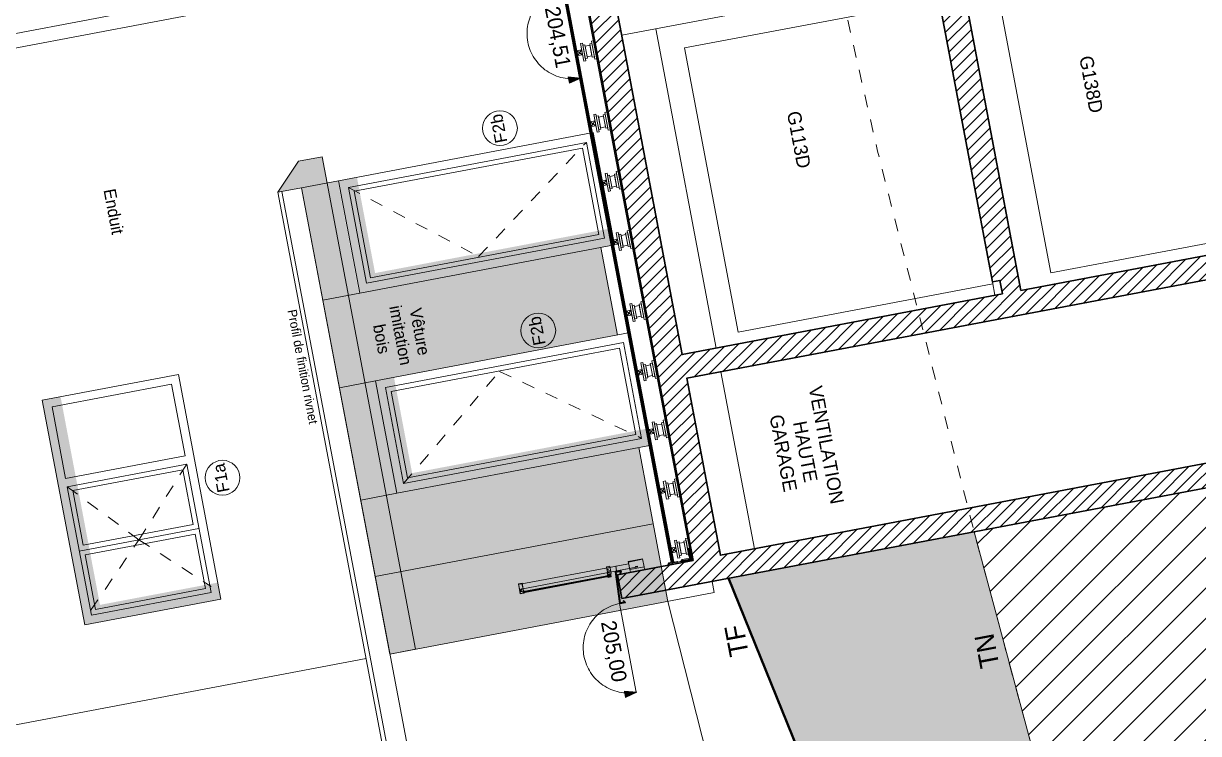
# Model space of a CAD drawing. Header units: centimetres. Extents: x 56941 to 84569, y -27946 to -11680.
# Drawn here: x 58282 to 59257, y -26407 to -25818 of the extents above; entities that cross this region are included whole.
import ezdxf

# ---------------------------------------------------------------- set-up
doc = ezdxf.new("R2010")
doc.units = ezdxf.units.CM
doc.header["$LTSCALE"] = 50.8
doc.header["$PDMODE"] = 1
doc.header["$PDSIZE"] = -2
doc.linetypes.add('Style de ligne -1', pattern=[0.41664, 0.20828, -0.20836])
doc.layers.get('0').update_dxf_attribs({"lineweight": 18})
for name, color, linetype, lineweight in [('0-PROJET-BOIS', 7, 'Continuous', 5), ('0-PROJET-BOIS PANNEAUX FACADE', 7, 'Continuous', 5), ('0-PROJET-COTATIONS', 7, 'Continuous', 13), ('0-PROJET-DESSINS CRÉES', 7, 'Continuous', 9), ('0-PROJET-EP', 7, 'Continuous', 5), ('0-PROJET-Garde corps', 7, 'Continuous', 5), ('0-PROJET-ISOLATION', 7, 'Continuous', 13), ('0-PROJET-MENUISERIES EXT', 7, 'Continuous', 5), ('0-PROJET-MUR BETON', 7, 'Continuous', 35), ('0-PROJET-NGF', 7, 'Continuous', 5), ('0-PROJET-TEXTE', 7, 'Continuous', 5), ('Général', 7, 'Continuous', 5)]:
    doc.layers.add(name, color=color, linetype=linetype, lineweight=lineweight)
doc.styles.add('Futura Std Book', font='Futura Std Book')
doc.styles.add('Geneva', font='Geneva')
doc.styles.add('Helvetica', font='Helvetica')
doc.dimstyles.new('IS', dxfattribs={"dimtxt": 10.08724, "dimasz": 5.007446, "dimexe": 2, "dimexo": 10, "dimgap": 3, "dimtad": 1, "dimdec": 1, "dimtxsty": 'Helvetica', "dimblk": 'DOT', "dimblk1": 'DOT', "dimblk2": 'DOT', "dimcen": 0, "dimdle": 10, "dimazin": 0, "dimtfac": 0.8, "dimtdec": 1, "dimtix": 1, "dimtmove": 0, "dimatfit": 0, "dimldrblk": 'VW_FILLEDARROW-1', "dimfxl": 0, "dimfrac": 2, "dimtolj": 1, "dimarcsym": 0})

# ---------------------------------------------------------------- blocks, each defined once
blk = doc.blocks.new('Groupe-10-1')
at = {"layer": '0-PROJET-EP', "color": 7, "linetype": 'Continuous', "lineweight": 13, "flags": 128}
for points in [[(19814.34, -47859.38), (19811.55, -47844.64), (19903.64, -47827.2), (19906.43, -47841.94)], [(19811.18, -47861.74), (19807.83, -47844.05), (19809.69, -47843.7), (19813.04, -47861.38)], [(19812.9, -47860.65), (19809.85, -47844.51), (19822.42, -47842.13), (19825.48, -47858.27)], [(19049.41, -48014.42), (19042.9, -47980.03), (19067.46, -47975.38), (19073.97, -48009.77)]]:
    blk.add_lwpolyline(points, close=True, dxfattribs=at)
at = {"layer": '0-PROJET-EP', "color": 7, "linetype": 'Continuous', "lineweight": 5, "flags": 128}
blk.add_lwpolyline([(19071.83, -47998.47), (19069.6, -47986.68), (19903.92, -47828.68), (19906.15, -47840.47)], close=True, dxfattribs=at)
blk = doc.blocks.new('PORTE FENETRE TYPE')
at = {"layer": '0-PROJET-DESSINS CRÉES', "color": 7, "linetype": 'Style de ligne -1', "lineweight": 13}
for p, q in [((88, -7), (11.5, -102.5)), ((11.5, -102.5), (88, -208))]:
    blk.add_line(p, q, dxfattribs=at)
at = {"layer": '0-PROJET-MENUISERIES EXT', "color": 7, "linetype": 'Continuous', "lineweight": 13, "flags": 128}
for points in [[(95, 0), (95, -215), (0, -215), (0, 0)], [(88, -7), (88, -208), (7, -208), (7, -7)], [(84, -11), (84, -204), (11, -204), (11, -11)]]:
    blk.add_lwpolyline(points, close=True, dxfattribs=at)
blk = doc.blocks.new('_DOT')
at = {"color": 0, "linetype": 'ByBlock', "lineweight": -2}
blk.add_line((-0.5, 0), (-1, 0), dxfattribs=at)
at = {"color": 0, "linetype": 'ByBlock', "const_width": 0.5}
blk.add_lwpolyline([(-0.25, 0, 1), (0.25, 0, 1)], format="xyb", close=True, dxfattribs=at)
blk = doc.blocks.new('*D47')
at = {"layer": '0-PROJET-COTATIONS', "color": 0, "linetype": 'Continuous', "lineweight": -2}
for p, q in [((58861.96, -26454.68), (58864.19, -26466.47)), ((58858.9, -26465.44), (58276.19, -26575.79)), ((58269.41, -26566.89), (58271.64, -26578.68))]:
    blk.add_line(p, q, dxfattribs=at)
at = {"layer": 'Defpoints', "color": 0}
for p in [(58832, -26296.49), (58239.13, -26407.01), (58271.27, -26576.72)]:
    blk.add_point(p, dxfattribs=at)
at = {"layer": '0-PROJET-COTATIONS', "color": 0, "lineweight": -2, "xscale": 5.007446289062499, "yscale": 5.007446289062499, "zscale": 5.007446289062499}
for p, rotation in [((58863.82, -26464.5), 10.72359474389045), ((58271.27, -26576.72), 190.7235947438905)]:
    blk.add_blockref('_DOT', p, dxfattribs=dict(at, rotation=rotation))
at = {"layer": '0-PROJET-COTATIONS', "color": 0, "lineweight": 5, "insert": (58566.05, -26512.71), "char_height": 10.087, "attachment_point": 5, "rotation": 10.72359, "style": 'Helvetica'}
blk.add_mtext('\\A1;603', dxfattribs=at)
blk = doc.blocks.new('VW_FILLEDARROW-1')
at = {"linetype": 'Continuous', "lineweight": 0}
blk.add_hatch(color=0, dxfattribs=at).paths.add_polyline_path([(-2, 0.54), (0, 0), (-2, -0.54)])
at = {"color": 0, "linetype": 'Continuous', "lineweight": 5, "flags": 128}
blk.add_lwpolyline([(-2, 0.54), (0, 0), (-2, -0.54)], close=True, dxfattribs=at)
blk = doc.blocks.new('*D52')
at = {"layer": '0-PROJET-COTATIONS', "color": 0, "linetype": 'Continuous', "lineweight": -2}
for p, q in [((58590.31, -26469.48), (58592.55, -26481.27)), ((58587.26, -26480.24), (58269.49, -26540.42)), ((58262.71, -26531.52), (58264.95, -26543.31))]:
    blk.add_line(p, q, dxfattribs=at)
at = {"layer": 'Defpoints', "color": 0}
for p in [(58236.66, -26393.97), (58579.52, -26412.49), (58264.57, -26541.35)]:
    blk.add_point(p, dxfattribs=at)
at = {"layer": '0-PROJET-COTATIONS', "color": 0, "lineweight": -2, "xscale": 5.007446289062499, "yscale": 5.007446289062499, "zscale": 5.007446289062499}
for p, rotation in [((58592.18, -26479.31), 10.72359474389055), ((58264.57, -26541.35), 190.7235947438905)]:
    blk.add_blockref('_DOT', p, dxfattribs=dict(at, rotation=rotation))
at = {"layer": '0-PROJET-COTATIONS', "color": 0, "lineweight": 5, "insert": (58426.88, -26502.42), "char_height": 10.087, "attachment_point": 5, "rotation": 10.72359, "style": 'Helvetica'}
blk.add_mtext('\\A1;333', dxfattribs=at)
blk = doc.blocks.new('*D69')
at = {"layer": '0-PROJET-COTATIONS', "color": 0, "linetype": 'Continuous', "lineweight": -2}
for p, q in [((58869.27, -26493.28), (58871.5, -26505.07)), ((58866.21, -26504.03), (57990.01, -26669.97)), ((57983.23, -26661.07), (57985.47, -26672.86))]:
    blk.add_line(p, q, dxfattribs=at)
at = {"layer": 'Defpoints', "color": 0}
for p in [(57898.57, -26214.01), (58837.4, -26324.98), (57985.09, -26670.9)]:
    blk.add_point(p, dxfattribs=at)
at = {"layer": '0-PROJET-COTATIONS', "color": 0, "lineweight": -2, "xscale": 5.007446289062499, "yscale": 5.007446289062499, "zscale": 5.007446289062499}
for p, rotation in [((58871.13, -26503.1), 10.72359474389039), ((57985.09, -26670.9), 190.7235947438904)]:
    blk.add_blockref('_DOT', p, dxfattribs=dict(at, rotation=rotation))
at = {"layer": '0-PROJET-COTATIONS', "color": 0, "lineweight": 5, "insert": (58426.62, -26579.1), "char_height": 10.087, "attachment_point": 5, "rotation": 10.72359, "style": 'Helvetica'}
blk.add_mtext('\\A1;902', dxfattribs=at)
blk = doc.blocks.new('Groupe-58-1')
at = {"layer": '0-PROJET-TEXTE', "color": 7, "linetype": 'Continuous', "lineweight": 5}
blk.add_circle((19630.61, -48281.88), 14.45, dxfattribs=at)
at = {"layer": '0-PROJET-TEXTE', "color": 7, "insert": (19626.71, -48294.99), "char_height": 10.087, "attachment_point": 1, "rotation": 100.72359, "line_spacing_factor": 0.834288, "style": 'Helvetica'}
blk.add_mtext('F1a', dxfattribs=at)
blk = doc.blocks.new('Groupe-61-1')
at = {"layer": '0-PROJET-TEXTE', "color": 7, "linetype": 'Continuous', "lineweight": 5}
blk.add_circle((19892.7, -48159.69), 14.41, dxfattribs=at)
at = {"layer": '0-PROJET-TEXTE', "color": 7, "insert": (19888.94, -48172.89), "char_height": 10.087, "attachment_point": 1, "rotation": 100.72359, "line_spacing_factor": 0.834288, "style": 'Helvetica'}
blk.add_mtext('F2b', dxfattribs=at)
blk = doc.blocks.new('Groupe-62-1')
at = {"layer": '0-PROJET-TEXTE', "color": 7, "linetype": 'Continuous', "lineweight": 5}
blk.add_circle((19860.89, -47991.71), 14.41, dxfattribs=at)
at = {"layer": '0-PROJET-TEXTE', "color": 7, "insert": (19857.13, -48004.91), "char_height": 10.087, "attachment_point": 1, "rotation": 100.72359, "line_spacing_factor": 0.834288, "style": 'Helvetica'}
blk.add_mtext('F2b', dxfattribs=at)
blk = doc.blocks.new('Groupe-80-1')
at = {"layer": '0-PROJET-COTATIONS', "color": 7}
for name in ['Groupe-62-1', 'Groupe-61-1']:
    blk.add_blockref(name, (0, 0), dxfattribs=at)
at = {"layer": '0-PROJET-TEXTE', "color": 7}
blk.add_blockref('Groupe-58-1', (0, 0), dxfattribs=at)
blk = doc.blocks.new('FENETRE TYPE')
at = {"layer": '0-PROJET-DESSINS CRÉES', "color": 7, "linetype": 'Style de ligne -1', "lineweight": 5}
for p, q in [((8.95, -7), (59.23, -57.3)), ((59.23, -57.3), (113.45, -7)), ((59.23, -57.3), (9.82, -108.87)), ((113.45, -108), (59.23, -57.3))]:
    blk.add_line(p, q, dxfattribs=at)
at = {"layer": '0-PROJET-DESSINS CRÉES', "color": 7, "linetype": 'Continuous', "lineweight": 13}
for p, q in [((59.23, -6.8), (59.23, -107.8)), ((113.45, -108), (113.45, -7)), ((120.45, -7), (120.45, -108)), ((55.2, -104), (55.2, -11)), ((63.35, -104), (63.35, -11))]:
    blk.add_line(p, q, dxfattribs=at)
at = {"layer": '0-PROJET-DESSINS CRÉES', "color": 7, "linetype": 'Continuous', "lineweight": 13, "flags": 128}
blk.add_lwpolyline([(-1.98, 0), (188.02, 0), (188.02, -115), (-1.98, -115)], close=True, dxfattribs=at)
for points in [[(113.45, -108), (5.02, -108), (5.02, -7), (113.45, -7)], [(120.45, -7), (181.02, -7), (181.02, -108), (120.45, -108)], [(55.2, -104), (9.02, -104), (9.02, -11), (55.2, -11)], [(63.35, -11), (109.45, -11), (109.45, -104), (63.35, -104)]]:
    blk.add_lwpolyline(points, dxfattribs=at)
blk = doc.blocks.new('Groupe-109-1')
at = {"layer": '0-PROJET-DESSINS CRÉES', "lineweight": 5, "flags": 128}
for points in [[(19930.37, -47936.09), (19927.58, -47921.36), (19929.27, -47921.04), (19932.06, -47935.77)], [(19931.71, -47933.93), (19929.62, -47922.88), (19931.35, -47922.55), (19933.44, -47933.6)], [(19933.23, -47932.5), (19931.56, -47923.66), (19935.57, -47922.9), (19937.24, -47931.74)], [(19937.5, -47932.84), (19935.4, -47921.78), (19937.14, -47921.45), (19939.23, -47932.51)], [(19939.58, -47934.35), (19936.79, -47919.61), (19938.48, -47919.29), (19941.27, -47934.03)]]:
    blk.add_lwpolyline(points, close=True, dxfattribs=at)
blk = doc.blocks.new('Groupe-110-1')
at = {"layer": '0-PROJET-DESSINS CRÉES', "color": 7, "linetype": 'Continuous', "lineweight": 13}
for p, q in [((19929.34, -47930.69), (19924.67, -47927.5)), ((19928.6, -47926.76), (19925.41, -47931.43))]:
    blk.add_line(p, q, dxfattribs=at)
at = {"layer": '0-PROJET-DESSINS CRÉES', "color": 7, "linetype": 'Continuous', "lineweight": 13, "flags": 128}
blk.add_lwpolyline([(19925.41, -47931.43), (19924.67, -47927.5), (19928.6, -47926.76), (19929.34, -47930.69)], close=True, dxfattribs=at)
blk = doc.blocks.new('Groupe-111-1')
at = {"layer": '0-PROJET-DESSINS CRÉES', "lineweight": 5, "flags": 128}
for points in [[(19941.53, -47995.05), (19938.74, -47980.31), (19940.43, -47979.99), (19943.22, -47994.73)], [(19942.87, -47992.88), (19940.78, -47981.83), (19942.51, -47981.5), (19944.61, -47992.56)], [(19944.4, -47991.45), (19942.72, -47982.61), (19946.73, -47981.85), (19948.41, -47990.69)], [(19948.66, -47991.79), (19946.57, -47980.73), (19948.3, -47980.41), (19950.39, -47991.46)], [(19950.74, -47993.3), (19947.95, -47978.56), (19949.64, -47978.24), (19952.43, -47992.98)]]:
    blk.add_lwpolyline(points, close=True, dxfattribs=at)
blk = doc.blocks.new('Groupe-112-1')
at = {"layer": '0-PROJET-DESSINS CRÉES', "color": 7, "linetype": 'Continuous', "lineweight": 13}
for p, q in [((19940.51, -47989.64), (19935.83, -47986.46)), ((19939.76, -47985.71), (19936.58, -47990.39))]:
    blk.add_line(p, q, dxfattribs=at)
at = {"layer": '0-PROJET-DESSINS CRÉES', "color": 7, "linetype": 'Continuous', "lineweight": 13, "flags": 128}
blk.add_lwpolyline([(19936.58, -47990.39), (19935.83, -47986.46), (19939.76, -47985.71), (19940.51, -47989.64)], close=True, dxfattribs=at)
blk = doc.blocks.new('Groupe-113-1')
at = {"layer": '0-PROJET-DESSINS CRÉES', "lineweight": 5, "flags": 128}
for points in [[(19950.84, -48044.17), (19948.05, -48029.43), (19949.73, -48029.11), (19952.52, -48043.85)], [(19952.18, -48042.01), (19950.08, -48030.96), (19951.82, -48030.63), (19953.91, -48041.68)], [(19953.7, -48040.58), (19952.03, -48031.73), (19956.04, -48030.98), (19957.71, -48039.82)], [(19957.96, -48040.92), (19955.87, -48029.86), (19957.61, -48029.53), (19959.7, -48040.59)], [(19960.05, -48042.43), (19957.26, -48027.69), (19958.95, -48027.37), (19961.74, -48042.11)]]:
    blk.add_lwpolyline(points, close=True, dxfattribs=at)
blk = doc.blocks.new('Groupe-114-1')
at = {"layer": '0-PROJET-DESSINS CRÉES', "color": 7, "linetype": 'Continuous', "lineweight": 13}
for p, q in [((19949.81, -48038.77), (19945.14, -48035.58)), ((19949.07, -48034.84), (19945.88, -48039.51))]:
    blk.add_line(p, q, dxfattribs=at)
at = {"layer": '0-PROJET-DESSINS CRÉES', "color": 7, "linetype": 'Continuous', "lineweight": 13, "flags": 128}
blk.add_lwpolyline([(19945.88, -48039.51), (19945.14, -48035.58), (19949.07, -48034.84), (19949.81, -48038.77)], close=True, dxfattribs=at)
blk = doc.blocks.new('Groupe-115-1')
at = {"layer": '0-PROJET-DESSINS CRÉES', "lineweight": 5, "flags": 128}
for points in [[(19960.14, -48093.3), (19957.35, -48078.56), (19959.04, -48078.24), (19961.83, -48092.98)], [(19961.48, -48091.14), (19959.39, -48080.08), (19961.12, -48079.76), (19963.21, -48090.81)], [(19963, -48089.7), (19961.33, -48080.86), (19965.34, -48080.1), (19967.01, -48088.95)], [(19967.27, -48090.04), (19965.17, -48078.99), (19966.91, -48078.66), (19969, -48089.71)], [(19969.35, -48091.56), (19966.56, -48076.82), (19968.25, -48076.5), (19971.04, -48091.24)]]:
    blk.add_lwpolyline(points, close=True, dxfattribs=at)
blk = doc.blocks.new('Groupe-116-1')
at = {"layer": '0-PROJET-DESSINS CRÉES', "color": 7, "linetype": 'Continuous', "lineweight": 13}
for p, q in [((19959.12, -48087.9), (19954.44, -48084.71)), ((19958.37, -48083.97), (19955.19, -48088.64))]:
    blk.add_line(p, q, dxfattribs=at)
at = {"layer": '0-PROJET-DESSINS CRÉES', "color": 7, "linetype": 'Continuous', "lineweight": 13, "flags": 128}
blk.add_lwpolyline([(19955.19, -48088.64), (19954.44, -48084.71), (19958.37, -48083.97), (19959.12, -48087.9)], close=True, dxfattribs=at)
blk = doc.blocks.new('Groupe-117-1')
at = {"layer": '0-PROJET-DESSINS CRÉES', "lineweight": 5, "flags": 128}
for points in [[(19971.3, -48152.25), (19968.51, -48137.51), (19970.2, -48137.19), (19972.99, -48151.93)], [(19972.64, -48150.09), (19970.55, -48139.04), (19972.29, -48138.71), (19974.38, -48149.76)], [(19974.17, -48148.66), (19972.5, -48139.81), (19976.5, -48139.05), (19978.18, -48147.9)], [(19978.43, -48148.99), (19976.34, -48137.94), (19978.07, -48137.61), (19980.17, -48148.67)], [(19980.51, -48150.51), (19977.72, -48135.77), (19979.41, -48135.45), (19982.2, -48150.19)]]:
    blk.add_lwpolyline(points, close=True, dxfattribs=at)
blk = doc.blocks.new('Groupe-118-1')
at = {"layer": '0-PROJET-DESSINS CRÉES', "color": 7, "linetype": 'Continuous', "lineweight": 13}
for p, q in [((19970.28, -48146.85), (19965.61, -48143.66)), ((19969.54, -48142.92), (19966.35, -48147.59))]:
    blk.add_line(p, q, dxfattribs=at)
at = {"layer": '0-PROJET-DESSINS CRÉES', "color": 7, "linetype": 'Continuous', "lineweight": 13, "flags": 128}
blk.add_lwpolyline([(19966.35, -48147.59), (19965.61, -48143.66), (19969.54, -48142.92), (19970.28, -48146.85)], close=True, dxfattribs=at)
blk = doc.blocks.new('Groupe-119-1')
at = {"layer": '0-PROJET-DESSINS CRÉES', "lineweight": 5, "flags": 128}
for points in [[(19980.61, -48201.38), (19977.82, -48186.64), (19979.51, -48186.32), (19982.3, -48201.06)], [(19981.95, -48199.22), (19979.86, -48188.16), (19981.59, -48187.83), (19983.68, -48198.89)], [(19983.47, -48197.78), (19981.8, -48188.94), (19985.81, -48188.18), (19987.48, -48197.02)], [(19987.74, -48198.12), (19985.64, -48187.07), (19987.38, -48186.74), (19989.47, -48197.79)], [(19989.82, -48199.63), (19987.03, -48184.9), (19988.72, -48184.58), (19991.51, -48199.32)]]:
    blk.add_lwpolyline(points, close=True, dxfattribs=at)
blk = doc.blocks.new('Groupe-120-1')
at = {"layer": '0-PROJET-DESSINS CRÉES', "color": 7, "linetype": 'Continuous', "lineweight": 13}
for p, q in [((19979.58, -48195.97), (19974.91, -48192.79)), ((19978.84, -48192.04), (19975.65, -48196.72))]:
    blk.add_line(p, q, dxfattribs=at)
at = {"layer": '0-PROJET-DESSINS CRÉES', "color": 7, "linetype": 'Continuous', "lineweight": 13, "flags": 128}
blk.add_lwpolyline([(19975.65, -48196.72), (19974.91, -48192.79), (19978.84, -48192.04), (19979.58, -48195.97)], close=True, dxfattribs=at)
blk = doc.blocks.new('Groupe-121-1')
at = {"layer": '0-PROJET-DESSINS CRÉES', "lineweight": 5, "flags": 128}
for points in [[(19989.91, -48250.51), (19987.12, -48235.77), (19988.81, -48235.45), (19991.6, -48250.19)], [(19991.25, -48248.34), (19989.16, -48237.29), (19990.89, -48236.96), (19992.99, -48248.01)], [(19992.78, -48246.91), (19991.1, -48238.07), (19995.11, -48237.31), (19996.78, -48246.15)], [(19997.04, -48247.25), (19994.95, -48236.19), (19996.68, -48235.87), (19998.77, -48246.92)], [(19999.12, -48248.76), (19996.33, -48234.02), (19998.02, -48233.7), (20000.81, -48248.44)]]:
    blk.add_lwpolyline(points, close=True, dxfattribs=at)
blk = doc.blocks.new('Groupe-122-1')
at = {"layer": '0-PROJET-DESSINS CRÉES', "color": 7, "linetype": 'Continuous', "lineweight": 13}
for p, q in [((19988.89, -48245.1), (19984.21, -48241.92)), ((19988.14, -48241.17), (19984.96, -48245.85))]:
    blk.add_line(p, q, dxfattribs=at)
at = {"layer": '0-PROJET-DESSINS CRÉES', "color": 7, "linetype": 'Continuous', "lineweight": 13, "flags": 128}
blk.add_lwpolyline([(19984.96, -48245.85), (19984.21, -48241.92), (19988.14, -48241.17), (19988.89, -48245.1)], close=True, dxfattribs=at)
blk = doc.blocks.new('Groupe-123-1')
at = {"layer": '0-PROJET-DESSINS CRÉES', "lineweight": 5, "flags": 128}
for points in [[(19999.21, -48299.63), (19996.42, -48284.89), (19998.11, -48284.57), (20000.9, -48299.31)], [(20000.55, -48297.47), (19998.46, -48286.42), (20000.2, -48286.09), (20002.29, -48297.14)], [(20006.34, -48296.37), (20004.25, -48285.32), (20005.98, -48284.99), (20008.08, -48296.05)], [(20008.43, -48297.89), (20005.64, -48283.15), (20007.33, -48282.83), (20010.11, -48297.57)], [(20002.08, -48296.04), (20000.41, -48287.19), (20004.41, -48286.43), (20006.09, -48295.28)]]:
    blk.add_lwpolyline(points, close=True, dxfattribs=at)
blk = doc.blocks.new('Groupe-124-1')
at = {"layer": '0-PROJET-DESSINS CRÉES', "color": 7, "linetype": 'Continuous', "lineweight": 13}
for p, q in [((19998.19, -48294.23), (19993.52, -48291.04)), ((19997.45, -48290.3), (19994.26, -48294.97))]:
    blk.add_line(p, q, dxfattribs=at)
at = {"layer": '0-PROJET-DESSINS CRÉES', "color": 7, "linetype": 'Continuous', "lineweight": 13, "flags": 128}
blk.add_lwpolyline([(19994.26, -48294.97), (19993.52, -48291.04), (19997.45, -48290.3), (19998.19, -48294.23)], close=True, dxfattribs=at)
blk = doc.blocks.new('Groupe-125-1')
at = {"layer": '0-PROJET-DESSINS CRÉES', "lineweight": 5, "flags": 128}
for points in [[(20008.52, -48348.76), (20005.73, -48334.02), (20007.42, -48333.7), (20010.21, -48348.44)], [(20015.65, -48345.5), (20013.55, -48334.45), (20015.29, -48334.12), (20017.38, -48345.17)], [(20017.73, -48347.02), (20014.94, -48332.28), (20016.63, -48331.96), (20019.42, -48346.7)], [(20009.86, -48346.6), (20007.77, -48335.54), (20009.5, -48335.21), (20011.59, -48346.27)], [(20011.38, -48345.16), (20009.71, -48336.32), (20013.72, -48335.56), (20015.39, -48344.4)]]:
    blk.add_lwpolyline(points, close=True, dxfattribs=at)
blk = doc.blocks.new('Groupe-126-1')
at = {"layer": '0-PROJET-DESSINS CRÉES', "color": 7, "linetype": 'Continuous', "lineweight": 13}
for p, q in [((20007.49, -48343.35), (20002.82, -48340.17)), ((20006.75, -48339.42), (20003.56, -48344.1))]:
    blk.add_line(p, q, dxfattribs=at)
at = {"layer": '0-PROJET-DESSINS CRÉES', "color": 7, "linetype": 'Continuous', "lineweight": 13, "flags": 128}
blk.add_lwpolyline([(20003.56, -48344.1), (20002.82, -48340.17), (20006.75, -48339.42), (20007.49, -48343.35)], close=True, dxfattribs=at)
blk = doc.blocks.new('Groupe-127-1')
at = {"layer": '0-PROJET-Garde corps', "color": 7, "linetype": 'Continuous', "lineweight": 5}
for p, q in [((19973.76, -48355.62), (19973.85, -48356.09)), ((19974.59, -48355.46), (19974.68, -48355.93))]:
    blk.add_line(p, q, dxfattribs=at)
at = {"layer": '0-PROJET-Garde corps', "color": 7, "linetype": 'Continuous', "lineweight": 5, "flags": 128}
for points in [[(19975.35, -48355.81), (19975.37, -48355.92), (19973.19, -48356.33), (19973.17, -48356.22)], [(19975.03, -48355.38), (19975.12, -48355.85), (19973.4, -48356.18), (19973.31, -48355.7)]]:
    blk.add_lwpolyline(points, close=True, dxfattribs=at)
blk = doc.blocks.new('Groupe-128-1')
at = {"layer": '0-PROJET-Garde corps', "color": 7}
blk.add_blockref('Groupe-127-1', (0, 0), dxfattribs=at)
blk = doc.blocks.new('Groupe-129-1')
at = {"layer": '0-PROJET-Garde corps', "color": 7, "linetype": 'Continuous', "lineweight": 5, "flags": 128}
for points in [[(19877.38, -48376.47), (19876.15, -48369.99), (19879.29, -48369.39), (19880.52, -48375.88)], [(19877.54, -48376.24), (19876.38, -48370.15), (19879.14, -48369.63), (19880.29, -48375.72)]]:
    blk.add_lwpolyline(points, close=True, dxfattribs=at)
blk = doc.blocks.new('Groupe-130-1')
at = {"layer": '0-PROJET-DESSINS CRÉES', "color": 7, "linetype": 'Continuous', "lineweight": 13, "flags": 128}
for points in [[(19950.61, -48364.43), (19953.01, -48363.97), (19952.68, -48362.2), (19950.27, -48362.66), (19949.91, -48360.74), (19951.35, -48360.47)], [(19950.64, -48364.63), (19953.25, -48364.13), (19952.84, -48361.97), (19950.43, -48362.43), (19950.14, -48360.9), (19951.39, -48360.67)]]:
    blk.add_lwpolyline(points, dxfattribs=at)
at = {"layer": '0-PROJET-Garde corps', "color": 8, "linetype": 'Continuous', "lineweight": 5}
for p, q in [((19967.45, -48351.87), (19979.24, -48349.63)), ((19952.6, -48362.89), (19880.1, -48376.62)), ((19952.65, -48363.13), (19880.15, -48376.87)), ((19952.7, -48363.38), (19880.2, -48377.11)), ((19949.95, -48359.52), (19952.74, -48359)), ((19950.07, -48360.15), (19952.86, -48359.62))]:
    blk.add_line(p, q, dxfattribs=at)
at = {"layer": '0-PROJET-Garde corps', "color": 7, "linetype": 'Continuous', "lineweight": 5}
blk.add_line((19880.71, -48377.67), (19881.43, -48377.16), dxfattribs=at)
at = {"layer": '0-PROJET-Garde corps', "color": 7, "linetype": 'Continuous', "lineweight": 13, "flags": 128}
for points in [[(19967.73, -48353.3), (19968.47, -48357.23), (19957.66, -48359.27), (19956.92, -48355.34)], [(19950.61, -48364.43), (19950.64, -48364.63), (19953.25, -48364.13), (19952.84, -48361.97), (19950.43, -48362.43), (19950.14, -48360.9), (19951.39, -48360.67), (19951.35, -48360.47), (19949.91, -48360.74), (19950.27, -48362.66), (19952.68, -48362.2), (19953.01, -48363.97)], [(19980.41, -48355.97), (19980.82, -48358.15), (19969.07, -48360.38), (19968.65, -48358.2)]]:
    blk.add_lwpolyline(points, close=True, dxfattribs=at)
at = {"layer": '0-PROJET-Garde corps', "color": 7, "linetype": 'Continuous', "lineweight": 5, "flags": 128}
for points in [[(19979.18, -48349.28), (19980.44, -48355.97), (19968.65, -48358.2), (19967.39, -48351.52)], [(19880.24, -48377.36), (19880.06, -48376.37), (19952.56, -48362.64), (19952.74, -48363.63)], [(19950.4, -48361.92), (19949.24, -48355.79), (19952.03, -48355.27), (19953.19, -48361.39)], [(19877.47, -48375.9), (19877.44, -48375.73), (19878.29, -48375.57), (19878.14, -48374.81), (19878.86, -48374.19), (19878.98, -48374.33), (19878.34, -48374.88), (19878.5, -48375.71)]]:
    blk.add_lwpolyline(points, close=True, dxfattribs=at)
for points in [[(19877.24, -48370.2), (19877.68, -48370.35), (19957.66, -48355.2)], [(19878.08, -48374.58), (19878.43, -48374.28), (19975.37, -48355.92)], [(19949.55, -48363.18), (19950.27, -48362.66), (19952.68, -48362.2), (19953.01, -48363.97), (19950.61, -48364.43), (19949.75, -48364.18)], [(19949.96, -48363.13), (19950.35, -48362.85), (19952.52, -48362.44), (19952.78, -48363.81), (19950.61, -48364.22), (19950.18, -48364.1)], [(19881.43, -48377.16), (19880.71, -48377.67), (19877.71, -48378.24), (19877.38, -48376.47), (19880.38, -48375.91), (19881.24, -48376.15)], [(19881.02, -48377.21), (19880.63, -48377.49), (19877.87, -48378.01), (19877.61, -48376.63), (19880.37, -48376.11), (19880.8, -48376.23)]]:
    blk.add_lwpolyline(points, dxfattribs=at)
at = {"layer": '0-PROJET-Garde corps', "color": 7, "linetype": 'Continuous', "lineweight": 5}
blk.add_circle((19950.5, -48357.94), 0.288, dxfattribs=at)
at = {"layer": '0-PROJET-DESSINS CRÉES', "color": 7}
blk.add_blockref('Groupe-128-1', (0, 0), dxfattribs=at)
at = {"layer": '0-PROJET-Garde corps', "color": 7}
blk.add_blockref('Groupe-129-1', (0, 0), dxfattribs=at)
blk = doc.blocks.new('Groupe-346-1')
at = {"layer": '0-PROJET-NGF', "linetype": 'Continuous', "lineweight": 0}
blk.add_hatch(color=7, dxfattribs=at).paths.add_polyline_path([(19917.53, -47949.18), (19927.85, -47950.08), (19918.47, -47954.46)])
at = {"layer": '0-PROJET-NGF', "color": 7, "lineweight": 5, "flags": 128}
blk.add_lwpolyline([(19927.85, -47950.08), (19926.03, -47950.38), (19924.2, -47950.59), (19922.36, -47950.71), (19920.52, -47950.74), (19918.68, -47950.68), (19916.85, -47950.52), (19915.02, -47950.28), (19913.21, -47949.95), (19911.41, -47949.53), (19909.64, -47949.02), (19907.9, -47948.43), (19906.19, -47947.75), (19904.51, -47946.99), (19902.87, -47946.15), (19901.28, -47945.23), (19899.73, -47944.23), (19898.24, -47943.15), (19896.8, -47942.01), (19895.41, -47940.79), (19894.09, -47939.51), (19892.83, -47938.16), (19891.64, -47936.76), (19890.52, -47935.3), (19889.48, -47933.78), (19888.5, -47932.22), (19887.61, -47930.6), (19886.8, -47928.95), (19886.07, -47927.26), (19885.42, -47925.54), (19884.86, -47923.78), (19884.38, -47922), (19884, -47920.2), (19883.7, -47918.39), (19883.49, -47916.56), (19883.37, -47914.72), (19883.34, -47912.88), (19883.4, -47911.04), (19883.56, -47909.2), (19883.8, -47907.38), (19884.13, -47905.56), (19884.55, -47903.77), (19885.06, -47902), (19885.65, -47900.26), (19886.33, -47898.55), (19887.09, -47896.87), (19887.93, -47895.23), (19888.85, -47893.64), (19889.85, -47892.09), (19890.93, -47890.59), (19892.07, -47889.15), (19893.29, -47887.77), (19894.57, -47886.45), (19895.92, -47885.19), (19897.32, -47884), (19898.78, -47882.88), (19900.3, -47881.83), (19901.86, -47880.86), (19903.48, -47879.97), (19905.13, -47879.15), (19906.82, -47878.42), (19908.54, -47877.78), (19910.3, -47877.21), (19912.08, -47876.74), (19913.88, -47876.35)], dxfattribs=at)
at = {"layer": '0-PROJET-NGF', "color": 7, "linetype": 'Continuous', "lineweight": 5, "flags": 128}
blk.add_lwpolyline([(19917.53, -47949.18), (19927.85, -47950.08), (19918.47, -47954.46)], close=True, dxfattribs=at)
at = {"layer": '0-PROJET-NGF', "color": 7, "insert": (19910.38, -47889.65), "char_height": 12.586, "attachment_point": 1, "rotation": 280.7296, "line_spacing_factor": 0.962448, "style": 'Futura Std Book'}
blk.add_mtext('204,51', dxfattribs=at)
blk = doc.blocks.new('Groupe-357-1')
at = {"layer": '0-PROJET-NGF', "linetype": 'Continuous', "lineweight": 0}
blk.add_hatch(color=7, dxfattribs=at).paths.add_polyline_path([(19964.13, -48459.01), (19974.45, -48459.91), (19965.06, -48464.28)])
at = {"layer": '0-PROJET-NGF', "color": 7, "lineweight": 5, "flags": 128}
blk.add_lwpolyline([(19974.45, -48459.91), (19972.63, -48460.21), (19970.8, -48460.42), (19968.96, -48460.53), (19967.12, -48460.56), (19965.28, -48460.5), (19963.44, -48460.35), (19961.62, -48460.11), (19959.81, -48459.78), (19958.01, -48459.36), (19956.24, -48458.85), (19954.5, -48458.25), (19952.79, -48457.58), (19951.11, -48456.81), (19949.47, -48455.97), (19947.88, -48455.05), (19946.33, -48454.05), (19944.84, -48452.98), (19943.39, -48451.83), (19942.01, -48450.61), (19940.69, -48449.33), (19939.43, -48447.99), (19938.24, -48446.58), (19937.12, -48445.12), (19936.07, -48443.6), (19935.1, -48442.04), (19934.21, -48440.43), (19933.4, -48438.78), (19932.66, -48437.09), (19932.02, -48435.36), (19931.46, -48433.61), (19930.98, -48431.83), (19930.59, -48430.03), (19930.3, -48428.21), (19930.09, -48426.38), (19929.97, -48424.54), (19929.94, -48422.7), (19930, -48420.86), (19930.15, -48419.03), (19930.4, -48417.2), (19930.73, -48415.39), (19931.15, -48413.59), (19931.65, -48411.82), (19932.25, -48410.08), (19932.93, -48408.37), (19933.69, -48406.69), (19934.53, -48405.05), (19935.45, -48403.46), (19936.45, -48401.91), (19937.53, -48400.42), (19938.67, -48398.98), (19939.89, -48397.59), (19941.17, -48396.27), (19942.51, -48395.01), (19943.92, -48393.82), (19945.38, -48392.7), (19946.9, -48391.66), (19948.46, -48390.68), (19950.07, -48389.79), (19951.73, -48388.98), (19953.42, -48388.25), (19955.14, -48387.6), (19956.89, -48387.04), (19958.67, -48386.56), (19960.47, -48386.18)], dxfattribs=at)
at = {"layer": '0-PROJET-NGF', "color": 7, "linetype": 'Continuous', "lineweight": 5, "flags": 128}
blk.add_lwpolyline([(19964.13, -48459.01), (19974.45, -48459.91), (19965.06, -48464.28)], close=True, dxfattribs=at)
at = {"layer": '0-PROJET-NGF', "color": 7, "insert": (19956.97, -48399.48), "char_height": 12.586, "attachment_point": 1, "rotation": 280.7296, "line_spacing_factor": 0.962448, "style": 'Futura Std Book'}
blk.add_mtext('205,00', dxfattribs=at)

msp = doc.modelspace()

# ---------------------------------------------------------------- hatches: boundary and pattern name
at = {"layer": '0-PROJET-BOIS', "linetype": 'Continuous', "lineweight": 5}
h = msp.add_hatch(dxfattribs=at)
h.set_pattern_fill('bois 45', color=9, style=0, pattern_type=2)
h.set_pattern_definition([(45, (38816.9114, 22086.9576), (0, -1), [])])
h.paths.add_polyline_path([(58701.5, -25628.89), (58821.94, -26264.86), (58819.97, -26265.23), (58699.53, -25629.26)])
at = {"layer": '0-PROJET-BOIS PANNEAUX FACADE', "linetype": 'Continuous', "lineweight": 0}
msp.add_hatch(color=34, dxfattribs=at).paths.add_polyline_path([(58543.17, -25948.52), (58560.84, -26041.86), (58761.54, -26003.85), (58775.29, -26076.48), (58574.6, -26114.48), (58592.27, -26207.81), (58792.96, -26169.8), (58817.15, -26297.54), (58586.38, -26341.24), (58513.09, -25954.21)])
at = {"layer": '0-PROJET-DESSINS CRÉES', "linetype": 'Continuous', "lineweight": 0}
for points in [[(58513.09, -25954.21), (58493.44, -25957.93), (58510.58, -25932.26), (58530.23, -25928.54), (58607.57, -26337.23), (58586.33, -26341.26)], [(58559.08, -25945.5), (58574.15, -26025.02), (58767.54, -25988.39), (58770.16, -26002.22), (58561.54, -26041.73), (58543.85, -25948.39)], [(58589.83, -26111.6), (58604.89, -26191.1), (58798.97, -26154.35), (58801.59, -26168.17), (58592.28, -26207.81), (58574.6, -26114.48)], [(58313.13, -26127.61), (58345.87, -26300.47), (58443.63, -26281.96), (58446.25, -26295.78), (58333.26, -26317.18), (58297.9, -26130.5)], [(58780.44, -26297.02), (58780.23, -26297.18), (58781.31, -26298.22), (58777.61, -26298.92), (58773.95, -26273.2), (58777.96, -26272.44), (58777.62, -26274.3), (58777.86, -26274.26), (58778.27, -26272.13), (58773.69, -26273), (58777.39, -26299.22), (58781.85, -26298.37)]]:
    msp.add_hatch(color=7, dxfattribs=at).paths.add_polyline_path(points)
at = {"layer": '0-PROJET-DESSINS CRÉES', "linetype": 'Continuous', "lineweight": 18}
h = msp.add_hatch(dxfattribs=at)
h.set_pattern_fill('Sable-3', color=252, style=0, pattern_type=2)
h.set_pattern_definition([(-57.3808, (805976.2092, -272820.6966), (-2.526815418, -1.61715919), [0.004, -7.996]), (-45, (805975.3686, -272820.373), (-1.828799997, -1.828799997), [0.025863138, -2.560450621]), (-45, (805975.4879, -272821.1308), (-1.828799997, -1.828799997), [0.025863138, -2.560450621]), (-45, (805975.9217, -272819.2517), (-1.828799997, -1.828799997), [0.025863138, -2.560450621]), (-45, (805975.1149, -272819.8067), (-1.828799997, -1.828799997), [0.025863138, -2.560450621]), (-45, (805974.6815, -272820.2255), (-1.828799997, -1.828799997), [0.025863138, -2.560450621]), (-45, (805975.0109, -272820.8527), (-1.828799997, -1.828799997), [0.025863138, -2.560450621]), (-45, (805977.0952, -272820.309), (-1.828799997, -1.828799997), [0.025863138, -2.560450621]), (-45, (805975.699, -272821.437), (-1.828799997, -1.828799997), [0.064657844, -2.5216559146]), (-45, (805976.382, -272820.2206), (-1.828799997, -1.828799997), [0.025863138, -2.560450621]), (-45, (805975.1338, -272819.3063), (-1.828799997, -1.828799997), [0.025863138, -2.560450621]), (-45, (805976.461, -272819.7396), (-1.828799997, -1.828799997), [0.064657844, -2.5216559146]), (-45, (805974.175, -272820.5307), (-1.828799997, -1.828799997), [0.025863138, -2.560450621]), (-45, (805975.7221, -272820.116), (-1.828799997, -1.828799997), [0.064657844, -2.5216559146]), (-45, (805974.378, -272819.6533), (-1.828799997, -1.828799997), [0.064657844, -2.5216559146])])
h.paths.add_polyline_path([(59210.23, -26758.14), (59071.2, -26239.76), (58867.39, -26278.36), (59084.04, -26813.33), (59300.68, -27182)])
at = {"layer": '0-PROJET-ISOLATION', "linetype": 'Continuous', "lineweight": 0}
for points in [[(58837.09, -26263.75), (58715.94, -25624.04), (58716.93, -25623.86), (58838.07, -26263.56)], [(58836.32, -26262.36), (58835.34, -26262.55), (58833.65, -26253.64), (58834.63, -26253.46)], [(58817.46, -26267.46), (58828.16, -26265.43), (58829.61, -26263.63), (58835.34, -26262.55), (58835.15, -26261.57), (58829.07, -26262.72), (58827.6, -26264.52), (58817.36, -26266.46)], [(58830.09, -26265.07), (58829.9, -26264.09), (58836.9, -26262.76), (58837.09, -26263.74)]]:
    msp.add_hatch(color=255, dxfattribs=at).paths.add_polyline_path(points)
at = {"layer": '0-PROJET-MUR BETON', "linetype": 'Continuous', "lineweight": 5}
h = msp.add_hatch(dxfattribs=at)
h.set_pattern_fill('hachure A', style=0, pattern_type=2)
h.set_pattern_definition([(45, (38816.9114, 22086.9576), (5.2916667, -4.4097222), [])])
h.paths.add_polyline_path([(58363.85, -23759.48), (58340.78, -23637.62), (58275.67, -23649.95), (58272.32, -23632.27), (58337.43, -23619.94), (58306.14, -23454.76), (58286.49, -23458.48), (58283.14, -23440.79), (58914.28, -23321.27), (58922.99, -23337.94), (58860.39, -23349.79), (58918.1, -23654.51), (58968.57, -23644.96), (58977.28, -23661.63), (58921.45, -23672.2), (59360.76, -25991.95), (59405.32, -25983.51), (59415, -26002.03), (59364.48, -26011.6), (59392.32, -26158.59), (59438.53, -26149.84), (59448.21, -26168.37), (58779.05, -26295.09), (58775.33, -26275.44), (58838.07, -26263.56), (58716.93, -25623.86), (58654.19, -25635.74), (58650.34, -25615.4), (58713.08, -25603.52), (58682.78, -25443.54), (58620.04, -25455.42), (58616.19, -25435.09), (58678.93, -25423.21), (58582.67, -24914.91), (58519.93, -24926.8), (58516.08, -24906.46), (58578.82, -24894.58), (58504.71, -24503.25), (58441.97, -24515.13), (58438.12, -24494.79), (58500.86, -24482.91), (58435.98, -24140.35), (58373.24, -24152.23), (58369.39, -24131.89), (58432.13, -24120.01), (58367.2, -23777.16), (58302.1, -23789.49), (58298.75, -23771.8)])
h.paths.add_polyline_path([(59094.84, -26042.31), (59092.73, -26031.16), (59086.39, -26032.36), (58649.19, -23723.76), (58389.8, -23772.88), (58829.11, -26092.63)])
h.paths.add_polyline_path([(58908.68, -23674.62), (58670.78, -23719.67), (59110.09, -26039.42), (59354.33, -25993.17), (59352.21, -25982.02), (59345.88, -25983.22)])
h.paths.add_polyline_path([(59379.55, -26161.01), (59351.71, -26014.02), (58832.83, -26112.28), (58860.67, -26259.28)])
h.paths.add_polyline_path([(58328.74, -23450.48), (58386.45, -23755.2), (58645.84, -23706.07), (58588.13, -23401.35)])
h.paths.add_polyline_path([(58847.62, -23352.21), (58609.72, -23397.26), (58667.43, -23701.99), (58905.33, -23656.93)])
at = {"layer": 'Général', "linetype": 'Continuous', "lineweight": 18}
h = msp.add_hatch(dxfattribs=at)
h.set_pattern_fill('H_Fer', color=252, style=0, pattern_type=2)
h.set_pattern_definition([(45, (136154.768, -79970.572), (-12.572238, 12.572238), [])])
h.paths.add_polyline_path([(59763.78, -27116.68), (59299.78, -27204.56), (59303.54, -27224.41), (59303.68, -27226.22), (59048.72, -27274.5), (59040.53, -27231.27), (59300.68, -27182), (59210.23, -26758.14), (59071.23, -26239.76), (59448.21, -26168.37), (59438.53, -26149.84), (59413.4, -26135.57), (59393.43, -26030.1), (59415, -26002.03), (59405.32, -25983.51), (59382.11, -25970.32), (58951.04, -23694.08), (58977.28, -23661.63), (58968.57, -23644.96), (58938.5, -23627.87), (58891.07, -23377.42), (58922.99, -23337.94), (58904.61, -23302.74), (58873.59, -23285.12), (58781.93, -22801.14), (58812.36, -22763.51), (58802.68, -22744.98), (58767.52, -22725.01), (58624.9, -21971.95), (58651.51, -21939.04), (58641.84, -21920.51), (58237.59, -21997.07), (58195.18, -21505.7), (58091.96, -21068.17), (58081.77, -21014.34), (58051.19, -20852.86), (58029.67, -20484.45), (58491.23, -20397.04)])

# ---------------------------------------------------------------- linework, layer by layer
at = {"color": 1, "linetype": 'Style de ligne -1', "lineweight": 5, "flags": 128}
msp.add_lwpolyline([(59300.68, -27182), (59210.23, -26758.14), (59071.72, -26241.7), (58991.19, -25923.93), (58839.8, -25258.94), (58705.99, -24552.34), (58588.81, -23933.59), (58442.64, -23161.72), (58310.8, -22384.97), (58237.79, -21999.45), (58195.18, -21505.7), (58091.96, -21068.17), (58051.19, -20852.86), (58028.49, -20464.31)], dxfattribs=at)
at = {"layer": '0-PROJET-BOIS', "lineweight": 13, "flags": 128}
msp.add_lwpolyline([(58701.5, -25628.89), (58821.94, -26264.86), (58819.97, -26265.23), (58699.53, -25629.26)], close=True, dxfattribs=at)
at = {"layer": '0-PROJET-DESSINS CRÉES', "color": 7, "linetype": 'Continuous', "lineweight": 13}
for p, q in [((58778.93, -25827.65), (59038.32, -25778.53)), ((58857.32, -26087.29), (58807.14, -25822.31)), ((58543.85, -25948.39), (58513.09, -25954.21)), ((58761.54, -26003.85), (58775.29, -26076.48)), ((58561.52, -26041.73), (58530.77, -26047.55)), ((58888.88, -26253.93), (58861.04, -26106.94)), ((58574.6, -26114.48), (58544.52, -26120.18)), ((58792.96, -26169.8), (58817.15, -26297.54)), ((58592.28, -26207.81), (58562.19, -26213.5)), ((58574.2, -26276.9), (58804.97, -26233.2)), ((58855.54, -26290.27), (58853.77, -26280.94)), ((58777.3, -26305.09), (58855.54, -26290.27)), ((58817.15, -26297.54), (58955.83, -26845.84)), ((58586.33, -26341.26), (58777.3, -26305.09)), ((58776.94, -26299.32), (58790.89, -26373.03)), ((58239.13, -26407.01), (58566.73, -26344.97))]:
    msp.add_line(p, q, dxfattribs=at)
at = {"layer": '0-PROJET-DESSINS CRÉES', "color": 7, "linetype": 'Continuous', "lineweight": 13, "flags": 128}
for points in [[(59301.53, -25749.04), (59346.18, -25984.85), (59134.94, -26024.85), (59090.28, -25789.04)], [(59042.04, -25798.18), (59086.7, -26033.99), (58875.45, -26073.99), (58830.79, -25838.18)], [(58513.09, -25954.21), (58493.44, -25957.93), (58510.58, -25932.26), (58530.23, -25928.54), (58607.57, -26337.23), (58586.33, -26341.26)], [(58583.48, -26433.39), (58493.44, -25957.93), (58513.09, -25954.21), (58603.13, -26429.67)], [(59088.5, -26043.51), (59086.39, -26032.36), (59092.73, -26031.16), (59094.84, -26042.31)], [(58816.99, -26267.36), (58817.09, -26267.39), (58817.71, -26265.76), (58820.9, -26265.15), (58820.88, -26265.05), (58817.64, -26265.67)]]:
    msp.add_lwpolyline(points, close=True, dxfattribs=at)
at = {"layer": '0-PROJET-DESSINS CRÉES', "color": 7, "linetype": 'Continuous', "lineweight": 5, "flags": 128}
for points in [[(58583.48, -26433.39), (58493.44, -25957.93), (58496.88, -25957.28), (58586.92, -26432.74)], [(58817.7, -26265.88), (58817.82, -26265.78), (58818.55, -26267.11), (58820.8, -26266.69), (58821.03, -26265.1), (58821.95, -26264.92), (58821.2, -26260.97), (58821.35, -26260.95), (58822.1, -26264.9), (58825.04, -26264.34), (58825.17, -26264.99), (58824.18, -26265.17), (58824.16, -26265.02), (58824.99, -26264.87), (58824.92, -26264.51), (58821.14, -26265.23), (58821.09, -26265.6), (58821.45, -26265.54), (58821.48, -26265.68), (58821.07, -26265.76), (58820.92, -26266.81), (58818.47, -26267.27)]]:
    msp.add_lwpolyline(points, close=True, dxfattribs=at)
at = {"layer": '0-PROJET-DESSINS CRÉES', "linetype": 'Continuous', "lineweight": 5, "flags": 128}
msp.add_lwpolyline([(59210.23, -26758.14), (59071.2, -26239.76), (58867.39, -26278.36), (59084.04, -26813.33), (59300.68, -27182)], close=True, dxfattribs=at)
at = {"layer": '0-PROJET-DESSINS CRÉES', "color": 7, "linetype": 'Continuous', "lineweight": 35, "flags": 128}
msp.add_lwpolyline([(58780.44, -26297.02), (58780.23, -26297.18), (58781.31, -26298.22), (58777.61, -26298.92), (58773.95, -26273.2), (58777.96, -26272.44), (58777.62, -26274.3), (58777.86, -26274.26), (58778.27, -26272.13), (58773.69, -26273), (58777.39, -26299.22), (58781.85, -26298.37)], close=True, dxfattribs=at)
at = {"layer": '0-PROJET-DESSINS CRÉES', "color": 7, "linetype": 'Continuous', "lineweight": 50, "flags": 128}
msp.add_lwpolyline([(59343.23, -27435.05), (59303.68, -27226.22), (59048.72, -27274.5), (59040.53, -27231.27), (59300.68, -27182), (59084.04, -26813.33), (58867.39, -26278.36)], dxfattribs=at)
at = {"layer": '0-PROJET-ISOLATION', "flags": 128}
for points in [[(58837.09, -26263.75), (58715.94, -25624.04), (58716.93, -25623.86), (58838.07, -26263.56)], [(58836.32, -26262.36), (58835.34, -26262.55), (58833.65, -26253.64), (58834.63, -26253.46)], [(58817.46, -26267.46), (58828.16, -26265.43), (58829.61, -26263.63), (58835.34, -26262.55), (58835.15, -26261.57), (58829.07, -26262.72), (58827.6, -26264.52), (58817.36, -26266.46)], [(58830.09, -26265.07), (58829.9, -26264.09), (58836.9, -26262.76), (58837.09, -26263.74)]]:
    msp.add_lwpolyline(points, close=True, dxfattribs=at)
at = {"layer": '0-PROJET-MUR BETON', "flags": 128}
msp.add_lwpolyline([(58921.45, -23672.2), (59360.76, -25991.95), (59405.32, -25983.51), (59415, -26002.03), (59364.48, -26011.6), (59392.32, -26158.59), (59438.53, -26149.84), (59448.21, -26168.37), (58779.05, -26295.09), (58775.33, -26275.44), (58838.07, -26263.56), (58716.93, -25623.86), (58654.19, -25635.74), (58650.34, -25615.4), (58713.08, -25603.52), (58682.78, -25443.54), (58620.04, -25455.42), (58616.19, -25435.09), (58678.93, -25423.21), (58582.67, -24914.91)], dxfattribs=at)
for points in [[(58908.68, -23674.62), (58670.78, -23719.67), (59110.09, -26039.42), (59354.33, -25993.17), (59352.21, -25982.02), (59345.88, -25983.22)], [(59094.84, -26042.31), (59092.73, -26031.16), (59086.39, -26032.36), (58649.19, -23723.76), (58389.8, -23772.88), (58829.11, -26092.63)], [(59379.55, -26161.01), (59351.71, -26014.02), (58832.83, -26112.28), (58860.67, -26259.28)]]:
    msp.add_lwpolyline(points, close=True, dxfattribs=at)

# ---------------------------------------------------------------- block references
at = {"layer": '0-PROJET-COTATIONS', "color": 7}
msp.add_blockref('Groupe-80-1', (38816.91, 22086.96), dxfattribs=at)
at = {"layer": '0-PROJET-DESSINS CRÉES', "color": 7}
for name in ['Groupe-110-1', 'Groupe-112-1', 'Groupe-114-1', 'Groupe-116-1', 'Groupe-118-1', 'Groupe-120-1', 'Groupe-122-1', 'Groupe-124-1', 'Groupe-126-1']:
    msp.add_blockref(name, (38816.91, 22086.96), dxfattribs=at)
at = {"layer": '0-PROJET-DESSINS CRÉES'}
for name in ['Groupe-109-1', 'Groupe-111-1', 'Groupe-113-1', 'Groupe-115-1', 'Groupe-117-1', 'Groupe-119-1', 'Groupe-121-1', 'Groupe-123-1', 'Groupe-125-1']:
    msp.add_blockref(name, (38816.91, 22086.96), dxfattribs=at)
at = {"layer": '0-PROJET-DESSINS CRÉES', "color": 7}
for name, p, rotation in [('PORTE FENETRE TYPE', (58561.52, -26041.73), 100.7235947439146), ('FENETRE TYPE', (58332.89, -26315.23), 100.7235947439597)]:
    msp.add_blockref(name, p, dxfattribs=dict(at, rotation=rotation))
at = {"layer": '0-PROJET-DESSINS CRÉES', "color": 7, "xscale": -1, "rotation": 100.7235947438641}
msp.add_blockref('PORTE FENETRE TYPE', (58574.6, -26114.48), dxfattribs=at)
at = {"layer": '0-PROJET-EP', "color": 7}
msp.add_blockref('Groupe-10-1', (38816.91, 22086.96), dxfattribs=at)
at = {"layer": '0-PROJET-Garde corps', "color": 7}
msp.add_blockref('Groupe-130-1', (38816.91, 22086.96), dxfattribs=at)
at = {"layer": '0-PROJET-NGF', "color": 7}
for name in ['Groupe-346-1', 'Groupe-357-1']:
    msp.add_blockref(name, (38816.91, 22086.96), dxfattribs=at)

# ---------------------------------------------------------------- texts
at = {"layer": '0-PROJET-TEXTE', "color": 7, "attachment_point": 2, "line_spacing_factor": 0.962448, "style": 'Futura Std Book'}
for s, insert, char_height, rotation in [('G138D', (59174.03, -25867.31), 11.327, 280.72359), ('G113D', (58931.46, -25913.25), 11.327, 280.72359), ('Enduit', (58362.19, -25972.98), 10.069, 280.71759), ('Vêture \\Pimitation \\Pbois', (58616.27, -26072.73), 10.069, 280.71759), ('Profil de finition rivnet', (58517.85, -26102.04), 7.5516, 280.71759), ('VENTILATION\\P HAUTE\\PGARAGE', (58954.27, -26166.7), 11.3275, 280.72359)]:
    msp.add_mtext(s, dxfattribs=dict(at, insert=insert, char_height=char_height, rotation=rotation))
at = {"layer": '0-PROJET-TEXTE', "color": 7, "char_height": 15.985, "width": 144.7064, "attachment_point": 2, "rotation": 100.7296, "line_spacing_factor": 1.060906, "style": 'Geneva'}
for s, insert in [('TF', (58866.28, -26331.67)), ('TN', (59073.99, -26340.19))]:
    msp.add_mtext(s, dxfattribs=dict(at, insert=insert))

# ---------------------------------------------------------------- dimensions: what is measured, and where the dimension line sits
at = {"layer": '0-PROJET-COTATIONS', "color": 7, "linetype": 'Continuous', "lineweight": 5}
for base, p1, p2, picture, middle in [((57985.09, -26670.9), (58837.4, -26324.98), (57898.57, -26214.01), '*D69', (58426.62, -26579.1)), ((58271.27, -26576.72), (58832, -26296.49), (58239.13, -26407.01), '*D47', (58566.05, -26512.71)), ((58264.57, -26541.35), (58579.52, -26412.49), (58236.66, -26393.97), '*D52', (58426.88, -26502.42))]:
    dim = msp.add_linear_dim(base=base, p1=p1, p2=p2, angle=10.72359, dimstyle='IS', override={"dimtxt": 10.08724, "dimdec": 0, "dimpost": '<>', "dimtxsty": 'Helvetica', "dimtmove": 2}, dxfattribs=at)
    dim.commit()
    dim.dimension.update_dxf_attribs({"geometry": picture, "text_midpoint": middle})

doc.saveas('drawing.dxf')
